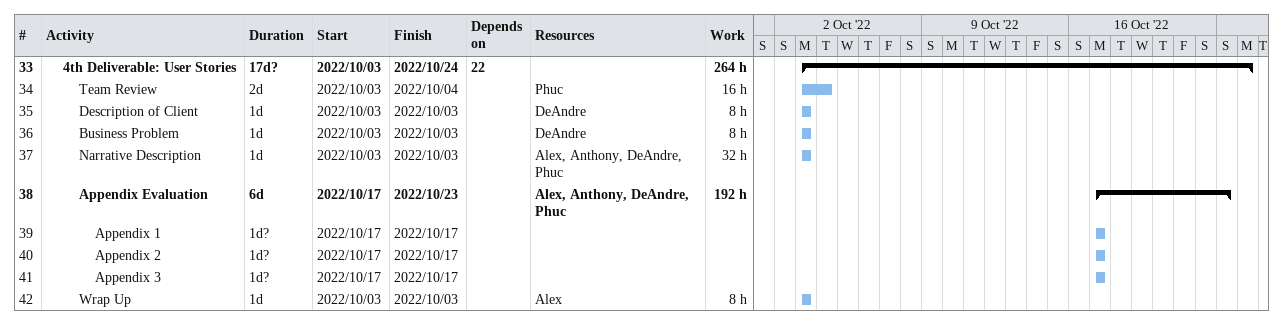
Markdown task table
| ID | Level | Task | Duration | Start | Finish | Predecessors | Resources | Work (h) |
|---|---|---|---|---|---|---|---|---|
| 33 | 2 | **4th Deliverable: User Stories** | 17d? | 2022-10-03 | 2022-10-24 | 22 |  | 264 |
| 34 | 3 | Team Review | 2d | 2022-10-03 | 2022-10-04 |  | Phuc | 16 |
| 35 | 3 | Description of Client | 1d | 2022-10-03 | 2022-10-03 |  | DeAndre | 8 |
| 36 | 3 | Business Problem | 1d | 2022-10-03 | 2022-10-03 |  | DeAndre | 8 |
| 37 | 3 | Narrative Description | 1d | 2022-10-03 | 2022-10-03 |  | Alex, Anthony, DeAndre, Phuc | 32 |
| 38 | 3 | **Appendix Evaluation** | 6d | 2022-10-17 | 2022-10-23 |  | Alex, Anthony, DeAndre, Phuc | 192 |
| 39 | 4 | Appendix 1 | 1d? | 2022-10-17 | 2022-10-17 |  |  |  |
| 40 | 4 | Appendix 2 | 1d? | 2022-10-17 | 2022-10-17 |  |  |  |
| 41 | 4 | Appendix 3 | 1d? | 2022-10-17 | 2022-10-17 |  |  |  |
| 42 | 3 | Wrap Up | 1d | 2022-10-03 | 2022-10-03 |  | Alex | 8 |
